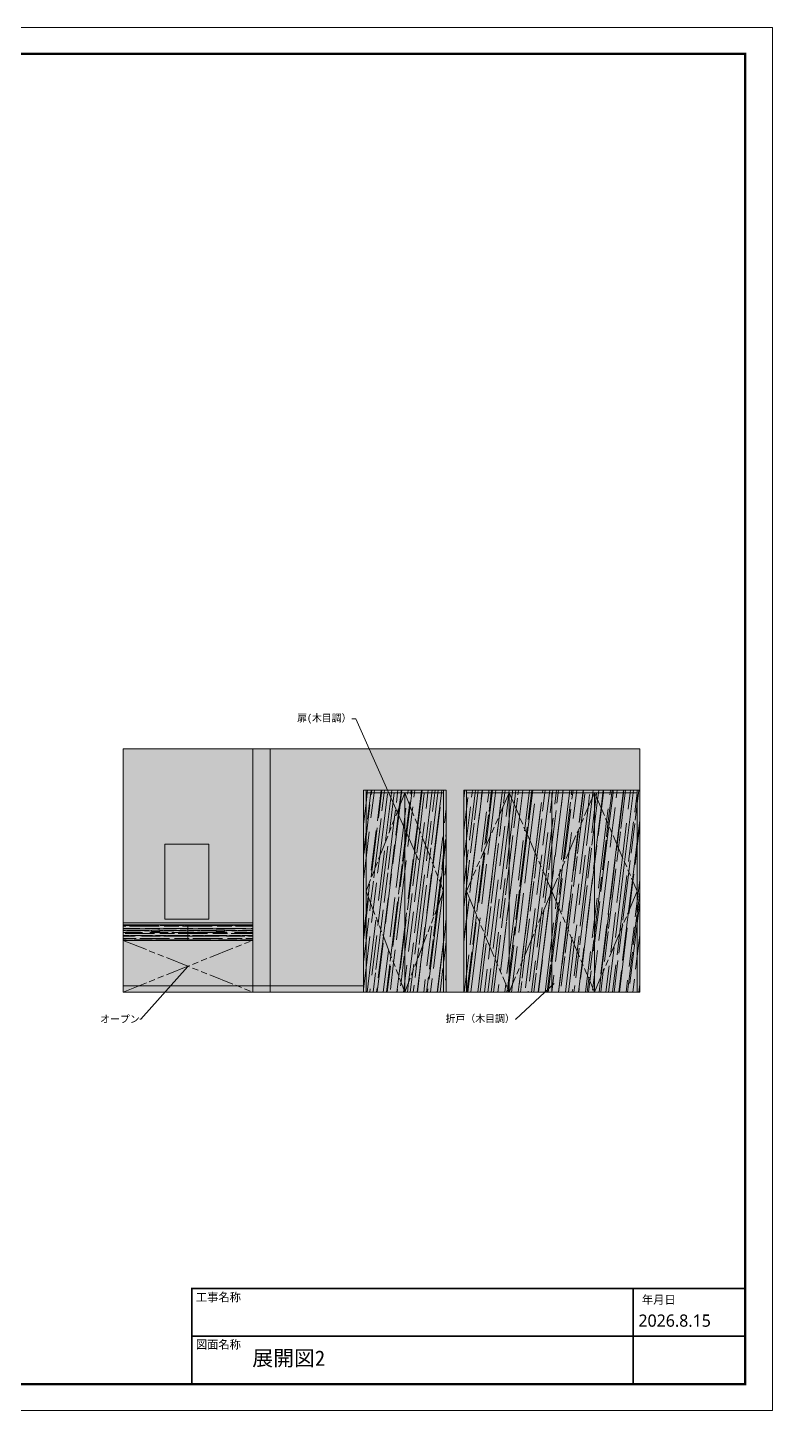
# Model space of a CAD drawing. Header units: millimetres. Extents: x -63086 to 144078, y -129912 to 13382.
# Drawn here: x 25091 to 32285, y -57637 to -44276 of the extents above; entities that cross this region are included whole.
import ezdxf
from ezdxf import colors
from ezdxf.entities.mleader import LeaderData, LeaderLine
from ezdxf.math import Vec2, Vec3

# ---------------------------------------------------------------- set-up
doc = ezdxf.new("R2010")
doc.units = ezdxf.units.MM
doc.linetypes.add('ACAD_ISO09W100', pattern=[45, 24, -3, 6, -3, 6, -3])
doc.layers.get('0').update_dxf_attribs({"lineweight": 0})
for name, color, linetype, lineweight in [('004建具', 7, 'Continuous', 9), ('01用紙枠', 7, 'Continuous', 5), ('展開', 7, 'Continuous', 9), ('展開建具用', 250, 'Continuous', 9)]:
    doc.layers.add(name, color=color, linetype=linetype, lineweight=lineweight)
doc.layers.add('文字', color=7, linetype='Continuous')
doc.styles.get("Standard").update_dxf_attribs({"font": 'MS Mincho.ttf'})
doc.styles.add('メイリオ', font='')
doc.styles.add('小岩', font='MS Mincho.ttf', dxfattribs={"height": 150})
doc.styles.get('メイリオ').set_extended_font_data('Meiryo')
pattern_1 = [(83, (0, -1114.805), (-69.92233, 222.52405), [1447.8, -193.04, 482.6, -96.52]), (83, (-32.26, -981.51), (-139.17757, -80.156), [289.56, -31.8516, 579.12, -72.39]), (83, (-75.55, -1056.906), (-3.01966, 506.04398), [772.16, -135.128, 386.08, -96.52])]

msp = doc.modelspace()

# ---------------------------------------------------------------- hatches: boundary and pattern name
at = {"ltscale": 10, "true_color": 0x9c5e31, "transparency": 33554541}
h = msp.add_hatch(dxfattribs=at)
h.set_pattern_fill('AR-RROOF', color=25, scale=3.8, angle=83)
h.set_pattern_definition(pattern_1)
h.paths.add_polyline_path([(28359.8939, -51645.2337), (28334.8939, -51645.2337), (28334.8939, -53595.2337), (28359.8939, -53595.2337)])
h = msp.add_hatch(dxfattribs=at)
h.set_pattern_fill('AR-RROOF', color=25, scale=3.8, angle=83)
h.set_pattern_definition(pattern_1)
h.paths.add_polyline_path([(29109.8939, -51645.2337), (28359.8939, -51645.2337), (28359.8939, -51670.2337), (28734.8939, -51670.2337), (29109.8939, -51670.2337)])
h = msp.add_hatch(dxfattribs=at)
h.set_pattern_fill('AR-RROOF', color=25, scale=3.8, angle=83)
h.set_pattern_definition(pattern_1)
h.paths.add_polyline_path([(28734.8939, -51670.2337), (28359.8939, -51670.2337), (28359.8939, -52620.2337)], flags=17)
h = msp.add_hatch(dxfattribs=at)
h.set_pattern_fill('AR-RROOF', color=25, scale=3.8, angle=83)
h.set_pattern_definition(pattern_1)
h.paths.add_polyline_path([(28734.8939, -51670.2337), (28359.8939, -52620.2337), (28734.8939, -53595.2337)])
h = msp.add_hatch(dxfattribs=at)
h.set_pattern_fill('AR-RROOF', color=25, scale=3.8, angle=83)
h.set_pattern_definition(pattern_1)
h.paths.add_polyline_path([(29109.8939, -51670.2337), (28734.8939, -51670.2337), (29109.8939, -52620.2337)], flags=17)
h = msp.add_hatch(dxfattribs=at)
h.set_pattern_fill('AR-RROOF', color=25, scale=3.8, angle=83)
h.set_pattern_definition(pattern_1)
h.paths.add_polyline_path([(28734.8939, -51670.2337), (28734.8939, -53595.2337), (29109.8939, -52620.2337)])
h = msp.add_hatch(dxfattribs=at)
h.set_pattern_fill('AR-RROOF', color=25, scale=3.8, angle=83)
h.set_pattern_definition(pattern_1)
h.paths.add_polyline_path([(29134.8939, -51645.2337), (29109.8939, -51645.2337), (29109.8939, -51670.2337), (29109.8939, -52620.2337), (29109.8939, -53595.2337), (29134.8939, -53595.2337)])
h = msp.add_hatch(dxfattribs=at)
h.set_pattern_fill('AR-RROOF', color=25, scale=3.8, angle=83)
h.set_pattern_definition(pattern_1)
h.paths.add_polyline_path([(29329.8939, -51670.2337), (29329.8939, -51645.2337), (29304.8939, -51645.2337), (29304.8939, -53595.2337), (29329.8939, -53595.2337), (29329.8939, -52620.2337)])
h = msp.add_hatch(dxfattribs=at)
h.set_pattern_fill('AR-RROOF', color=25, scale=3.8, angle=83)
h.set_pattern_definition(pattern_1)
h.paths.add_polyline_path([(30979.8939, -51670.2337), (30567.3939, -51670.2337), (30979.8939, -52620.2337)], flags=0)
h.paths.add_polyline_path([(30567.3939, -51670.2337), (30154.8939, -51670.2337), (30154.8939, -52620.2337)], flags=0)
h.paths.add_polyline_path([(30979.8939, -51645.2337), (29329.8939, -51645.2337), (29329.8939, -51670.2337), (29742.3939, -51670.2337), (30154.8939, -51670.2337), (30567.3939, -51670.2337), (30979.8939, -51670.2337)])
h = msp.add_hatch(dxfattribs=at)
h.set_pattern_fill('AR-RROOF', color=25, scale=3.8, angle=83)
h.set_pattern_definition(pattern_1)
h.paths.add_polyline_path([(29742.3939, -51670.2337), (29329.8939, -52620.2337), (29742.3939, -53595.2337)])
h = msp.add_hatch(dxfattribs=at)
h.set_pattern_fill('AR-RROOF', color=25, scale=3.8, angle=83)
h.set_pattern_definition(pattern_1)
h.paths.add_polyline_path([(29742.3939, -51670.2337), (29329.8939, -51670.2337), (29329.8939, -52620.2337)], flags=17)
h = msp.add_hatch(dxfattribs=at)
h.set_pattern_fill('AR-RROOF', color=25, scale=3.8, angle=83)
h.set_pattern_definition(pattern_1)
h.paths.add_polyline_path([(30154.8939, -51670.2337), (29742.3939, -51670.2337), (30154.8939, -52620.2337)], flags=17)
h.paths.add_polyline_path([(30567.3939, -51670.2337), (30154.8939, -51670.2337), (30154.8939, -52620.2337)], flags=0)
h = msp.add_hatch(dxfattribs=at)
h.set_pattern_fill('AR-RROOF', color=25, scale=3.8, angle=83)
h.set_pattern_definition(pattern_1)
h.paths.add_polyline_path([(29742.3939, -51670.2337), (29742.3939, -53595.2337), (30154.8939, -52620.2337)])
h.paths.add_polyline_path([(30567.3939, -51670.2337), (30154.8939, -51670.2337), (30154.8939, -52620.2337)], flags=0)
h = msp.add_hatch(dxfattribs=at)
h.set_pattern_fill('AR-RROOF', color=25, scale=3.8, angle=83)
h.set_pattern_definition(pattern_1)
h.paths.add_polyline_path([(30567.3939, -51670.2337), (30154.8939, -51670.2337), (30154.8939, -52620.2337)])
h.paths.add_polyline_path([(30979.8939, -51670.2337), (30567.3939, -51670.2337), (30979.8939, -52620.2337)])
h.paths.add_polyline_path([(30979.8939, -52620.2337), (30567.3939, -53595.2337), (30979.8939, -53595.2337)])
h = msp.add_hatch(dxfattribs=at)
h.set_pattern_fill('AR-RROOF', color=25, scale=3.8, angle=83)
h.set_pattern_definition(pattern_1)
h.paths.add_polyline_path([(30979.8939, -52620.2337), (30567.3939, -51670.2337), (30567.3939, -53595.2337)])
h.paths.add_polyline_path([(30979.8939, -52620.2337), (30567.3939, -53595.2337), (30979.8939, -53595.2337)], flags=0)
h.paths.add_polyline_path([(30979.8939, -51670.2337), (30567.3939, -51670.2337), (30979.8939, -52620.2337)], flags=0)
h.paths.add_polyline_path([(30567.3939, -51670.2337), (30154.8939, -51670.2337), (30154.8939, -52620.2337)], flags=0)
h = msp.add_hatch(dxfattribs=at)
h.set_pattern_fill('AR-RROOF', color=25, scale=3.8, angle=83)
h.set_pattern_definition(pattern_1)
h.paths.add_polyline_path([(30567.3939, -51670.2337), (30154.8939, -52620.2337), (30567.3939, -53595.2337)])
h.paths.add_polyline_path([(30979.8939, -51670.2337), (30567.3939, -51670.2337), (30979.8939, -52620.2337)], flags=0)
h.paths.add_polyline_path([(30567.3939, -51670.2337), (30154.8939, -51670.2337), (30154.8939, -52620.2337)], flags=0)
h = msp.add_hatch(dxfattribs=at)
h.set_pattern_fill('AR-RROOF', color=25, scale=3.8, angle=83)
h.set_pattern_definition(pattern_1)
h.paths.add_polyline_path([(30979.8939, -52620.2337), (30567.3939, -53595.2337), (30979.8939, -53595.2337)], flags=0)
h.paths.add_polyline_path([(30979.8939, -51670.2337), (30567.3939, -51670.2337), (30979.8939, -52620.2337)], flags=0)
h.paths.add_polyline_path([(31004.8939, -51645.2337), (30979.8939, -51645.2337), (30979.8939, -53595.2337), (31004.8939, -53595.2337)])
h = msp.add_hatch(dxfattribs=at)
h.set_pattern_fill('AR-RROOF', color=25, scale=3.8, angle=83)
h.set_pattern_definition(pattern_1)
h.paths.add_polyline_path([(28359.8939, -52620.2337), (28359.8939, -53595.2337), (28734.8939, -53595.2337)], flags=17)
h = msp.add_hatch(dxfattribs=at)
h.set_pattern_fill('AR-RROOF', color=25, scale=3.8, angle=83)
h.set_pattern_definition(pattern_1)
h.paths.add_polyline_path([(29109.8939, -52620.2337), (28734.8939, -53595.2337), (29109.8939, -53595.2337)], flags=17)
h = msp.add_hatch(dxfattribs=at)
h.set_pattern_fill('AR-RROOF', color=25, scale=3.8, angle=83)
h.set_pattern_definition(pattern_1)
h.paths.add_polyline_path([(29329.8939, -52620.2337), (29329.8939, -53595.2337), (29742.3939, -53595.2337)], flags=17)
h = msp.add_hatch(dxfattribs=at)
h.set_pattern_fill('AR-RROOF', color=25, scale=3.8, angle=83)
h.set_pattern_definition(pattern_1)
h.paths.add_polyline_path([(30154.8939, -52620.2337), (29742.3939, -53595.2337), (30154.8939, -53595.2337)], flags=17)
h = msp.add_hatch(dxfattribs=at)
h.set_pattern_fill('AR-RROOF', color=25, scale=3.8, angle=83)
h.set_pattern_definition(pattern_1)
h.paths.add_polyline_path([(30154.8939, -52620.2337), (30154.8939, -53595.2337), (30567.3939, -53595.2337)], flags=17)
h = msp.add_hatch(dxfattribs=at)
h.set_pattern_fill('AR-RROOF', color=25, scale=1.4)
h.paths.add_polyline_path([(26639.8939, -52945.2337), (26014.8939, -52945.2337), (26014.8939, -53095.2337), (26639.8939, -53095.2337)])
h.paths.add_polyline_path([(26367.8765, -53009.801), (26286.9114, -53009.801), (26286.9114, -52995.9373), (26367.8765, -52995.9373)], flags=16)
h = msp.add_hatch(dxfattribs=at)
h.set_pattern_fill('AR-RROOF', color=25, scale=1.4)
h.paths.add_polyline_path([(27264.8939, -52945.2337), (26639.8939, -52945.2337), (26639.8939, -53095.2337), (27264.8939, -53095.2337)])
h.paths.add_polyline_path([(26911.9114, -53009.801), (26911.9114, -52995.9373), (26992.8765, -52995.9373), (26992.8765, -53009.801)], flags=16)
at = {"layer": '展開', "ltscale": 10, "true_color": 0xfffefa}
h = msp.add_hatch(color=7, dxfattribs=at)
h.dxf.hatch_style = 1
h.paths.add_polyline_path([(27264.8939, -51245.2337), (26014.8939, -51245.2337), (26014.8939, -52925.2337), (27264.8939, -52925.2337)])
h.paths.add_polyline_path([(26839.8939, -52164.6477), (26839.8939, -52889.1708), (26415.0006, -52889.1708), (26415.0006, -52164.6477)], flags=16)
h = msp.add_hatch(color=7, dxfattribs=at)
h.dxf.hatch_style = 1
h.paths.add_polyline_path([(28334.8939, -51645.2337), (29134.8939, -51645.2337), (29134.8939, -53535.2337), (29304.8939, -53535.2337), (29304.8939, -51645.2337), (31004.8939, -51645.2337), (31004.8939, -51245.2337), (27434.8939, -51245.2337), (27434.8939, -53535.2337), (28334.8939, -53535.2337)])
h.paths.add_polyline_path([(27434.8939, -51245.2337), (27264.8939, -51245.2337), (27264.8939, -53535.2337), (27434.8939, -53535.2337)])
at = {"layer": '展開', "ltscale": 10, "true_color": 0xf0c089, "transparency": 33554607}
h = msp.add_hatch(color=31, dxfattribs=at)
h.dxf.hatch_style = 1
h.paths.add_polyline_path([(28359.8939, -51645.2337), (28334.8939, -51645.2337), (28334.8939, -53595.2337), (28359.8939, -53595.2337)])
h.paths.add_polyline_path([(29109.8939, -51645.2337), (28359.8939, -51645.2337), (28359.8939, -51670.2337), (29109.8939, -51670.2337)])
h.paths.add_polyline_path([(29134.8939, -51645.2337), (29109.8939, -51645.2337), (29109.8939, -51670.2337), (29109.8939, -53595.2337), (29134.8939, -53595.2337)])
h.paths.add_polyline_path([(29329.8939, -51645.2337), (29304.8939, -51645.2337), (29304.8939, -53595.2337), (29329.8939, -53595.2337)])
h.paths.add_polyline_path([(30979.8939, -51645.2337), (29329.8939, -51645.2337), (29329.8939, -51670.2337), (30154.8939, -51670.2337), (30979.8939, -51670.2337)])
h.paths.add_polyline_path([(31004.8939, -51645.2337), (30979.8939, -51645.2337), (30979.8939, -53595.2337), (31004.8939, -53595.2337)])
h = msp.add_hatch(color=31, dxfattribs=at)
h.dxf.hatch_style = 1
h.paths.add_polyline_path([(28734.8939, -51670.2337), (28359.8939, -51670.2337), (28359.8939, -52620.2337)], flags=17)
h = msp.add_hatch(color=31, dxfattribs=at)
h.dxf.hatch_style = 1
h.paths.add_polyline_path([(28734.8939, -51670.2337), (28359.8939, -52620.2337), (28734.8939, -53595.2337)])
h = msp.add_hatch(color=31, dxfattribs=at)
h.dxf.hatch_style = 1
h.paths.add_polyline_path([(28734.8939, -51670.2337), (28734.8939, -53595.2337), (29109.8939, -52620.2337)])
h = msp.add_hatch(color=31, dxfattribs=at)
h.dxf.hatch_style = 1
h.paths.add_polyline_path([(29109.8939, -51670.2337), (28734.8939, -51670.2337), (29109.8939, -52620.2337)], flags=17)
h = msp.add_hatch(color=31, dxfattribs=at)
h.dxf.hatch_style = 1
h.paths.add_polyline_path([(29742.3939, -51670.2337), (29329.8939, -51670.2337), (29329.8939, -52620.2337)], flags=17)
h = msp.add_hatch(color=31, dxfattribs=at)
h.dxf.hatch_style = 1
h.paths.add_polyline_path([(29742.3939, -51670.2337), (29329.8939, -52620.2337), (29742.3939, -53595.2337)])
h = msp.add_hatch(color=31, dxfattribs=at)
h.dxf.hatch_style = 1
h.paths.add_polyline_path([(30154.8939, -52620.2337), (29742.3939, -53595.2337), (30154.8939, -53595.2337)], flags=17)
h.paths.add_polyline_path([(30567.3939, -51670.2337), (30154.8939, -51670.2337), (30154.8939, -52620.2337)], flags=0)
h = msp.add_hatch(color=31, dxfattribs=at)
h.dxf.hatch_style = 1
h.paths.add_polyline_path([(30154.8939, -52620.2337), (29742.3939, -51670.2337), (29742.3939, -53595.2337)])
h.paths.add_polyline_path([(30567.3939, -51670.2337), (30154.8939, -51670.2337), (30154.8939, -52620.2337)], flags=0)
h = msp.add_hatch(color=31, dxfattribs=at)
h.dxf.hatch_style = 1
h.paths.add_polyline_path([(30154.8939, -51670.2337), (29742.3939, -51670.2337), (30154.8939, -52620.2337)], flags=17)
h.paths.add_polyline_path([(30567.3939, -51670.2337), (30154.8939, -51670.2337), (30154.8939, -52620.2337)], flags=0)
h = msp.add_hatch(color=31, dxfattribs=at)
h.dxf.hatch_style = 1
h.paths.add_polyline_path([(30567.3939, -51670.2337), (30154.8939, -51670.2337), (30154.8939, -52620.2337)])
h.paths.add_polyline_path([(30979.8939, -51670.2337), (30567.3939, -51670.2337), (30979.8939, -52620.2337)])
h.paths.add_polyline_path([(30979.8939, -52620.2337), (30567.3939, -53595.2337), (30979.8939, -53595.2337)])
h = msp.add_hatch(color=31, dxfattribs=at)
h.dxf.hatch_style = 1
h.paths.add_polyline_path([(30567.3939, -51670.2337), (30154.8939, -51670.2337), (30154.8939, -52620.2337)], flags=0)
h.paths.add_polyline_path([(30979.8939, -51670.2337), (30567.3939, -51670.2337), (30979.8939, -52620.2337)], flags=0)
h.paths.add_polyline_path([(30567.3939, -51670.2337), (30154.8939, -52620.2337), (30567.3939, -53595.2337)])
h = msp.add_hatch(color=31, dxfattribs=at)
h.dxf.hatch_style = 1
h.paths.add_polyline_path([(30567.3939, -51670.2337), (30154.8939, -51670.2337), (30154.8939, -52620.2337)], flags=0)
h.paths.add_polyline_path([(30979.8939, -51670.2337), (30567.3939, -51670.2337), (30979.8939, -52620.2337)], flags=0)
h.paths.add_polyline_path([(30979.8939, -52620.2337), (30567.3939, -53595.2337), (30979.8939, -53595.2337)], flags=0)
h.paths.add_polyline_path([(30979.8939, -52620.2337), (30567.3939, -51670.2337), (30567.3939, -53595.2337)])
h = msp.add_hatch(color=31, dxfattribs=at)
h.dxf.hatch_style = 1
h.paths.add_polyline_path([(28359.8939, -52620.2337), (28359.8939, -53595.2337), (28734.8939, -53595.2337)], flags=17)
h = msp.add_hatch(color=31, dxfattribs=at)
h.dxf.hatch_style = 1
h.paths.add_polyline_path([(29109.8939, -52620.2337), (28734.8939, -53595.2337), (29109.8939, -53595.2337)], flags=17)
h = msp.add_hatch(color=31, dxfattribs=at)
h.dxf.hatch_style = 1
h.paths.add_polyline_path([(29329.8939, -52620.2337), (29329.8939, -53595.2337), (29742.3939, -53595.2337)], flags=17)
h = msp.add_hatch(color=31, dxfattribs=at)
h.dxf.hatch_style = 1
h.paths.add_polyline_path([(30154.8939, -52620.2337), (30154.8939, -53595.2337), (30567.3939, -53595.2337)], flags=17)
at = {"layer": '展開', "ltscale": 10, "true_color": 0xffffff}
h = msp.add_hatch(color=7, dxfattribs=at)
h.dxf.hatch_style = 1
h.paths.add_polyline_path([(27264.8939, -52925.2337), (26014.8939, -52925.2337), (26014.8939, -52945.2337), (26639.8939, -52945.2337), (27264.8939, -52945.2337)])
at = {"layer": '展開', "ltscale": 10, "true_color": 0xf0c089, "transparency": 33554607}
h = msp.add_hatch(color=31, dxfattribs=at)
h.dxf.hatch_style = 1
h.paths.add_polyline_path([(27264.8939, -52945.2337), (26014.8939, -52945.2337), (26014.8939, -53095.2337), (27264.8939, -53095.2337)])
h = msp.add_hatch(color=31, dxfattribs=at)
h.dxf.hatch_style = 1
h.paths.add_polyline_path([(26639.8939, -52945.2337), (26014.8939, -52945.2337), (26014.8939, -53095.2337), (26639.8939, -53095.2337)])
h.paths.add_polyline_path([(26367.8765, -53009.801), (26286.9114, -53009.801), (26286.9114, -52995.9373), (26367.8765, -52995.9373)], flags=16)
h = msp.add_hatch(color=31, dxfattribs=at)
h.dxf.hatch_style = 1
h.paths.add_polyline_path([(27264.8939, -52945.2337), (26639.8939, -52945.2337), (26639.8939, -53095.2337), (27264.8939, -53095.2337)])
h.paths.add_polyline_path([(26911.9114, -52995.9373), (26992.8765, -52995.9373), (26992.8765, -53009.801), (26911.9114, -53009.801)], flags=16)
h = msp.add_hatch(color=31, dxfattribs=at)
h.dxf.hatch_style = 1
h.paths.add_polyline_path([(26639.8939, -53095.2337), (26014.8939, -53095.2337)], flags=17)
at = {"layer": '展開', "ltscale": 10, "true_color": 0xfffefa}
h = msp.add_hatch(color=7, dxfattribs=at)
h.dxf.hatch_style = 1
h.paths.add_polyline_path([(26639.8939, -53095.2337), (26014.8939, -53095.2337), (26014.8939, -53535.2337), (26639.8939, -53535.2337)])
h.paths.add_polyline_path([(27264.8939, -53095.2337), (26639.8939, -53095.2337), (26639.8939, -53535.2337), (27264.8939, -53535.2337)])
at = {"layer": '展開', "ltscale": 10, "true_color": 0xf0c089, "transparency": 33554607}
h = msp.add_hatch(color=31, dxfattribs=at)
h.dxf.hatch_style = 1
h.paths.add_polyline_path([(27264.8939, -53095.2337), (26639.8939, -53095.2337)], flags=17)
at = {"layer": '展開', "ltscale": 10, "true_color": 0xffffff}
h = msp.add_hatch(color=7, dxfattribs=at)
h.dxf.hatch_style = 1
h.paths.add_polyline_path([(27264.8939, -53535.2337), (26014.8939, -53535.2337), (26014.8939, -53565.2337), (26014.8939, -53595.2337), (27264.8939, -53595.2337)])
h = msp.add_hatch(color=7, dxfattribs=at)
h.dxf.hatch_style = 1
h.paths.add_polyline_path([(27434.8939, -53535.2337), (27264.8939, -53535.2337), (27264.8939, -53595.2337), (27434.8939, -53595.2337)])
h = msp.add_hatch(color=7, dxfattribs=at)
h.dxf.hatch_style = 1
h.paths.add_polyline_path([(28334.8939, -53535.2337), (27434.8939, -53535.2337), (27434.8939, -53595.2337), (28334.8939, -53595.2337)])
h = msp.add_hatch(color=7, dxfattribs=at)
h.dxf.hatch_style = 1
h.paths.add_polyline_path([(29304.8939, -53535.2337), (29134.8939, -53535.2337), (29134.8939, -53595.2337), (29304.8939, -53595.2337)])
at = {"layer": '展開建具用', "ltscale": 10, "transparency": 33554687}
h = msp.add_hatch(color=256, dxfattribs=at)
h.dxf.hatch_style = 1
h.set_gradient(color1=(199, 200, 202), name='CYLINDER')
h.paths.add_polyline_path([(26839.8939, -52189.1708), (26839.8939, -52164.6477), (26439.8939, -52164.6477), (26415.0006, -52164.1708), (26415.0006, -52889.1708), (26839.8939, -52889.1708)])

# ---------------------------------------------------------------- linework, layer by layer
at = {"layer": '004建具', "ltscale": 10}
msp.add_line((26014.8939, -53595.2337), (26014.8939, -52945.2337), dxfattribs=at)
at = {"layer": '01用紙枠'}
msp.add_lwpolyline([(13390.554, -44275.8298), (13390.554, -57636.9228), (32285.0288, -57636.9228), (32285.0288, -44275.8298)], close=True, dxfattribs=at)
msp.add_lwpolyline([(13390.554, -44275.8298), (13390.554, -57636.9228), (32285.0288, -57636.9228), (32285.0288, -44275.8298)], close=True, dxfattribs=at)
for points, const_width in [([(13653.0698, -57383.7967), (32022.513, -57383.7967), (32022.513, -44528.956), (13653.0698, -44528.956)], 22.4934), ([(13653.0698, -57383.7967), (32022.513, -57383.7967), (32022.513, -44528.956), (13653.0698, -44528.956)], 22.4934), ([(13653.0698, -57383.7967), (32022.513, -57383.7967), (32022.513, -44528.956), (13653.0698, -44528.956)], 22.4934), ([(30939.2855, -56458.1658), (26676.1969, -56458.1658), (26676.1969, -56920.9813), (30939.2855, -56920.9813)], 16.437), ([(30939.2855, -56458.1658), (32022.513, -56458.1658), (32022.513, -56920.9813), (30939.2855, -56920.9813)], 16.437), ([(30939.2855, -56920.9813), (26676.1969, -56920.9813), (26676.1969, -57383.7967), (30939.2855, -57383.7967)], 16.437), ([(30939.2855, -56920.9813), (32022.513, -56920.9813), (32022.513, -57383.7967), (30939.2855, -57383.7967)], 16.437)]:
    msp.add_lwpolyline(points, close=True, dxfattribs=dict(at, const_width=const_width))
at = {"layer": '01用紙枠', "lineweight": 5, "const_width": 22.4934}
msp.add_lwpolyline([(13653.0698, -57383.7967), (32022.513, -57383.7967), (32022.513, -44528.956), (13653.0698, -44528.956)], close=True, dxfattribs=at)
msp.add_lwpolyline([(13653.0698, -57383.7967), (32022.513, -57383.7967), (32022.513, -44528.956), (13653.0698, -44528.956)], close=True, dxfattribs=at)
at = {"layer": '展開建具用', "ltscale": 10}
for p, q in [((26014.8939, -51245.2337), (31004.8939, -51245.2337)), ((26014.8939, -51245.2337), (26014.8939, -53595.2337)), ((27264.8939, -51245.2337), (27264.8939, -53595.2337)), ((27434.8939, -51245.2337), (27434.8939, -53595.2337)), ((31004.8939, -53595.2337), (31004.8939, -51245.2337)), ((28334.8939, -51645.2337), (28334.8939, -53595.2337)), ((28334.8939, -53595.2337), (28334.8939, -51645.2337)), ((28334.8939, -51645.2337), (29134.8939, -51645.2337)), ((28359.8939, -53595.2337), (28359.8939, -51645.2337)), ((28359.8939, -51670.2337), (29109.8939, -51670.2337)), ((28734.8939, -51670.2337), (28734.8939, -53595.2337)), ((29109.8939, -51645.2337), (29109.8939, -53595.2337)), ((29134.8939, -51645.2337), (29134.8939, -53595.2337)), ((29304.8939, -51645.2337), (29304.8939, -53595.2337)), ((29304.8939, -51645.2337), (31004.8939, -51645.2337)), ((29329.8939, -51645.2337), (29329.8939, -53595.2337)), ((29329.8939, -51670.2337), (30979.8939, -51670.2337)), ((29329.8939, -51670.2337), (30979.8939, -51670.2337)), ((30154.8939, -51670.2337), (29329.8939, -51670.2337)), ((29742.3939, -51670.2337), (29742.3939, -53595.2337)), ((30154.8939, -51670.2337), (30154.8939, -53595.2337)), ((30567.3939, -51670.2337), (30567.3939, -53595.2337)), ((30979.8939, -53595.2337), (30979.8939, -51645.2337)), ((31004.8939, -51645.2337), (31004.8939, -53595.2337)), ((26839.8939, -52189.1708), (26839.8939, -52889.1708)), ((26014.8939, -53565.2337), (26014.8939, -52915.2337)), ((26014.8939, -52945.2337), (26014.8939, -52925.2337)), ((26014.8939, -52925.2337), (27264.8939, -52925.2337)), ((26014.8939, -53595.2337), (26014.8939, -52945.2337)), ((26014.8939, -52945.2337), (27264.8939, -52945.2337)), ((26014.8939, -52945.2337), (26014.8939, -53095.2337)), ((26014.8939, -52945.2337), (26639.8939, -52945.2337)), ((26286.9114, -52995.9373), (26367.8765, -52995.9373)), ((26286.9114, -52995.9373), (26286.9114, -53009.801)), ((26286.9114, -53009.801), (26367.8765, -53009.801)), ((26367.8765, -52995.9373), (26367.8765, -53009.801)), ((26639.8939, -52945.2337), (27264.8939, -52945.2337)), ((26639.8939, -52945.2337), (26639.8939, -53095.2337)), ((26911.9114, -52995.9373), (26992.8765, -52995.9373)), ((26911.9114, -52995.9373), (26911.9114, -53009.801)), ((26911.9114, -53009.801), (26992.8765, -53009.801)), ((26992.8765, -52995.9373), (26992.8765, -53009.801)), ((27264.8939, -52915.2337), (27264.8939, -52915.2337)), ((26014.8939, -53095.2337), (27264.8939, -53095.2337)), ((26014.8939, -53595.2337), (26014.8939, -53535.2337)), ((26014.8939, -53535.2337), (27444.7038, -53535.2337)), ((27434.8939, -53535.2337), (28334.8939, -53535.2337)), ((26014.8939, -53595.2337), (31004.8939, -53595.2337))]:
    msp.add_line(p, q, dxfattribs=at)
at = {"layer": '展開建具用', "linetype": 'ACAD_ISO09W100', "ltscale": 10}
for p, q in [((28734.8939, -51670.2337), (28359.8939, -52620.2337)), ((28734.8939, -51670.2337), (29109.8939, -52620.2337)), ((29742.3939, -51670.2337), (29329.8939, -52620.2337)), ((29742.3939, -51670.2337), (30154.8939, -52620.2337)), ((30567.3939, -51670.2337), (30154.8939, -52620.2337)), ((30567.3939, -51670.2337), (30979.8939, -52620.2337)), ((28359.8939, -52620.2337), (28734.8939, -53595.2337)), ((29109.8939, -52620.2337), (28734.8939, -53595.2337)), ((29329.8939, -52620.2337), (29742.3939, -53595.2337)), ((30154.8939, -52620.2337), (29742.3939, -53595.2337)), ((30154.8939, -52620.2337), (30567.3939, -53595.2337)), ((30979.8939, -52620.2337), (30567.3939, -53595.2337)), ((26014.8939, -53595.2337), (27264.8939, -53095.2337)), ((26014.8939, -53095.2337), (27264.8939, -53595.2337))]:
    msp.add_line(p, q, dxfattribs=at)
at = {"layer": '展開建具用', "ltscale": 10}
msp.add_lwpolyline([(26415.0006, -52164.6477), (26839.8939, -52164.6477), (26839.8939, -52889.1708), (26415.0006, -52889.1708)], close=True, dxfattribs=at)

# ---------------------------------------------------------------- texts
at = {"layer": '01用紙枠', "style": 'メイリオ'}
for s, height, p in [('工事名称', 79.79576, (26716.0948, -56583.8442)), ('年月日', 79.79576, (31025.066, -56607.9528)), ('2026.8.15', 118.34631, (30991.3193, -56828.876)), ('図面名称', 79.79576, (26716.0948, -57040.6749))]:
    msp.add_text(s, height=height, dxfattribs=at).set_placement(p)
at = {"layer": '文字', "ltscale": 10, "insert": (27261.2066, -57058.4583), "char_height": 147.71164, "attachment_point": 1, "style": '小岩'}
msp.add_mtext_dynamic_manual_height_columns('展開図2', width=1814.497508, gutter_width=738.5582, heights=[0], dxfattribs=at)

# ---------------------------------------------------------------- leaders
at = {"layer": '文字', "ltscale": 10}
ml = msp.add_multileader_mtext('Standard', dxfattribs=at)
ml.set_content('扉(木目調）', color=256)
ml.set_leader_properties(lineweight=0)
ml.build(insert=Vec2(0, 0))
ctx = ml.context
ctx.base_point, ctx.char_height, ctx.plane_origin = Vec3(27728.84, -50953.3458), 70, Vec3(26964.8693, -51605.3011)
ctx.text_align_type = 2
notes = []
notes.append((ctx, [(1, (1, 1, 0), (28261.043, -50953.3458), (-1, 0), 39.803, [(0, [(28869.0914, -52322.4859)], 0, [])])]))
ctx.mtext.insert, ctx.mtext.width, ctx.mtext.alignment, ctx.mtext.flow_direction = Vec3(28219.24, -50912.1458), 1181.545645, 3, 5
ml = msp.add_multileader_mtext('Standard', dxfattribs=at)
ml.set_content('オープン', color=256)
ml.set_leader_properties(lineweight=0)
ml.build(insert=Vec2(0, 0))
ctx = ml.context
ctx.base_point, ctx.char_height, ctx.plane_origin = Vec3(25774.859, -53857.1538), 70, Vec3(26502.1604, -54534.03)
ctx.text_align_type = 2
notes.append((ctx, [(0, (1, 1, 0), (26183.259, -53857.1538), (-1, 0), 8, [(0, [(26639.8939, -53345.2337)], 0, [])])]))
ctx.mtext.insert, ctx.mtext.width, ctx.mtext.alignment, ctx.mtext.flow_direction = Vec3(26173.259, -53820.9538), 822.560383, 3, 5
ml = msp.add_multileader_mtext('Standard', dxfattribs=at)
ml.set_content('折戸（木目調）', color=256)
ml.set_leader_properties(lineweight=0)
ml.build(insert=Vec2(0, 0))
ctx = ml.context
ctx.base_point, ctx.char_height, ctx.plane_origin = Vec3(29156.2887, -53857.1538), 70, Vec3(30125.9901, -54534.03)
ctx.text_align_type = 2
notes.append((ctx, [(0, (1, 1, 0), (29807.0887, -53857.1538), (-1, 0), 8, [(0, [(30181.8903, -53508.2339)], 0, [])])]))
ctx.mtext.insert, ctx.mtext.width, ctx.mtext.alignment, ctx.mtext.flow_direction = Vec3(29797.0887, -53816.5538), 822.560383, 3, 5
for ctx, leaders in notes:
    for number, flags, end, landing, length, lines in leaders:
        leader = LeaderData()
        leader.index, (leader.has_last_leader_line, leader.has_dogleg_vector, leader.attachment_direction) = number, flags
        leader.last_leader_point, leader.dogleg_vector, leader.dogleg_length = Vec3(end), Vec3(landing), length
        for number, points, colour, breaks in lines:
            line = LeaderLine()
            line.index, line.vertices, line.color, line.breaks = number, Vec3.list(points), colors.encode_raw_color(colour), breaks
            leader.lines.append(line)
        ctx.leaders.append(leader)

doc.saveas('drawing.dxf')
